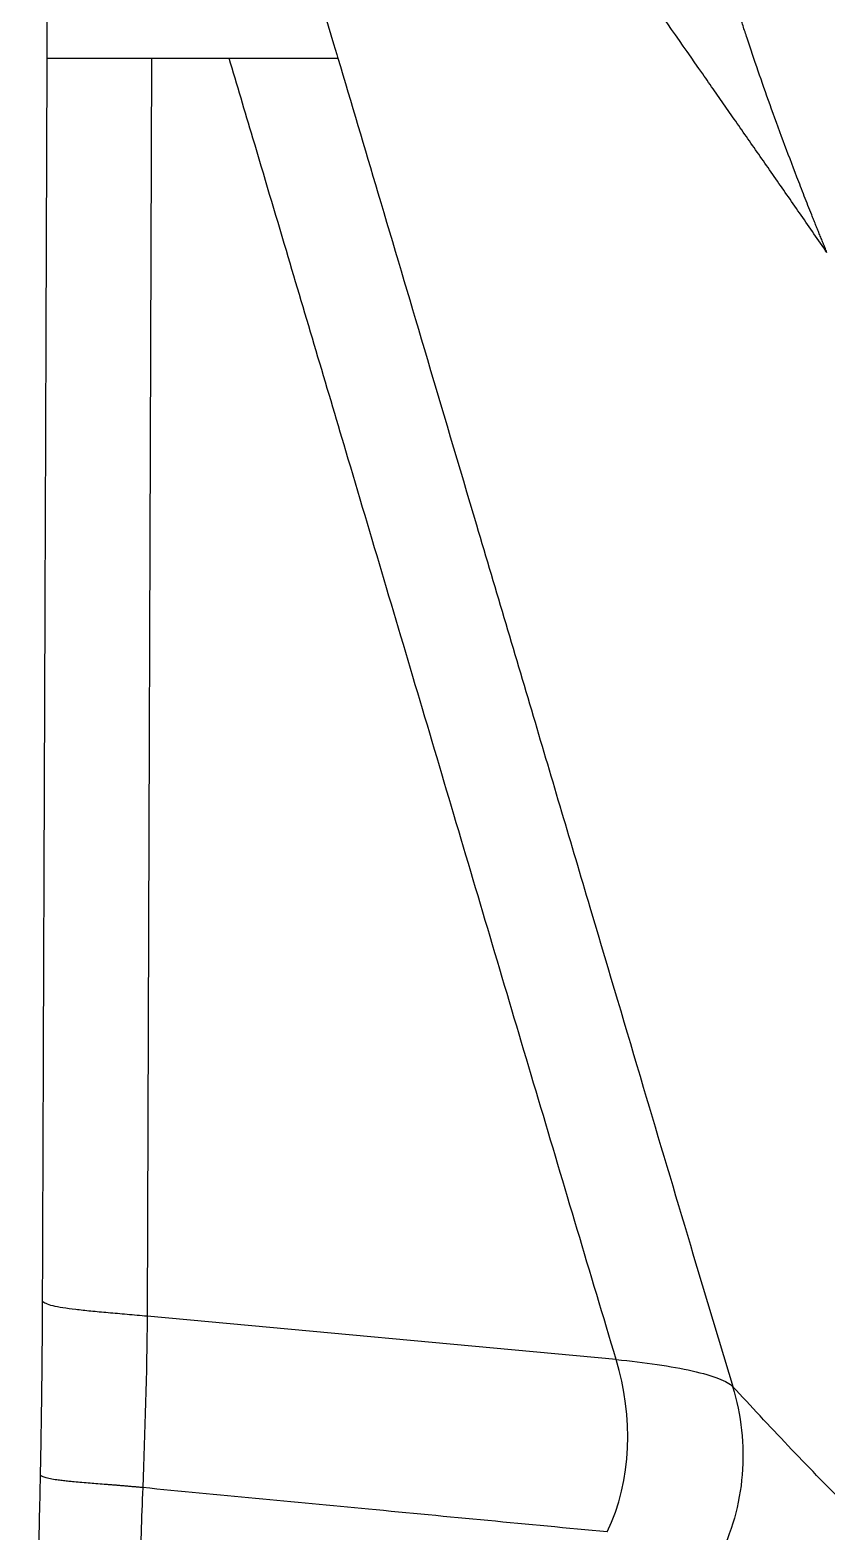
# Model space of a CAD drawing. Extents: x 525 to 613, y 487 to 635.
# Drawn here: x 534.64 to 537.73, y 559 to 564.83 of the extents above; entities that cross this region are included whole.
import ezdxf

# ---------------------------------------------------------------- set-up
doc = ezdxf.new("R2010")
doc.units = 0
doc.header["$MEASUREMENT"] = 0
doc.layers.add('1', color=4, linetype='Continuous')
doc.layers.add('STD TEST', color=3, linetype='Continuous')

# ---------------------------------------------------------------- blocks, each defined once
blk = doc.blocks.new('2023 VANGUARD')
at = {"layer": '1', "color": 3, "linetype": 'Continuous', "lineweight": 25}
for p in [(-33.8525, -27.9689), (-32.0482, -33.0245)]:
    blk.add_line(p, (-33.8692, -32.8563), dxfattribs=at)
at = {"layer": '1', "color": 3, "linetype": 'Continuous', "lineweight": 25, "flags": 128}
blk.add_lwpolyline([(-33.2035, -27.7179), (-33.2034, -27.7184), (-33.1988, -27.7338), (-33.195, -27.7467), (-33.1661, -27.8438), (-33.1455, -27.9133), (-33.1331, -27.9549), (-33.13, -27.9654), (-33.1292, -27.968), (-33.129, -27.9687), (-33.1289, -27.9688), (-33.1289, -27.9689), (-33.1289, -27.9689), (-33.1289, -27.9689), (-33.1289, -27.9689), (-33.1289, -27.9689), (-33.1289, -27.9689)], dxfattribs=at)
at = {"layer": '1', "color": 3, "linetype": 'Continuous', "lineweight": 25}
for points, knots in [([(-34.2573, -27.9689), (-34.2566, -27.7747), (-34.2553, -27.3926), (-34.2533, -26.8285), (-34.2514, -26.2829), (-34.2497, -25.7555), (-34.248, -25.2466), (-34.2464, -24.756), (-34.2455, -24.4351), (-34.245, -24.2776)], [0, 0, 0, 0, 0.1577974, 0.3106145, 0.4584515, 0.6013084, 0.7391854, 0.8720826, 1, 1, 1, 1]), ([(-31.23, -28.7238), (-31.2468, -28.6996), (-31.2802, -28.6514), (-31.3301, -28.5796), (-31.3795, -28.5085), (-31.4284, -28.4382), (-31.4769, -28.3685), (-31.5249, -28.2995), (-31.5724, -28.2313), (-31.6195, -28.1637), (-31.6661, -28.0968), (-31.7779, -27.9364), (-31.9509, -27.6886), (-32.1832, -27.3559), (-32.4075, -27.0347), (-32.6267, -26.7203), (-32.8361, -26.4193), (-33.0393, -26.1261), (-33.2318, -25.8467), (-33.4126, -25.5823), (-33.5773, -25.339), (-33.6898, -25.1705), (-33.7599, -25.0645), (-33.7939, -25.0128), (-33.8269, -24.9625), (-33.8588, -24.9135), (-33.8897, -24.8658), (-33.9196, -24.8195), (-33.9484, -24.7745), (-33.9761, -24.7308), (-34.0028, -24.6885), (-34.0284, -24.6475), (-34.053, -24.6078), (-34.0766, -24.5695), (-34.099, -24.5324), (-34.1205, -24.4968), (-34.1408, -24.4625), (-34.1602, -24.4294), (-34.1722, -24.4084), (-34.1782, -24.3979)], [0, 0, 0, 0, 0.012846, 0.025616, 0.03831, 0.050928, 0.06347, 0.075937, 0.088328, 0.100643, 0.112883, 0.125047, 0.189093, 0.251414, 0.315711, 0.378342, 0.442552, 0.505129, 0.570258, 0.633738, 0.6956, 0.755881, 0.770948, 0.785923, 0.800807, 0.8156, 0.830303, 0.844917, 0.859443, 0.87388, 0.888231, 0.902496, 0.916675, 0.93077, 0.94478, 0.958708, 0.972553, 0.986317, 1, 1, 1, 1]), ([(-31.23, -28.7238), (-31.2325, -28.7178), (-31.2375, -28.7058), (-31.2449, -28.6877), (-31.2523, -28.6695), (-31.2597, -28.6513), (-31.2671, -28.633), (-31.2745, -28.6147), (-31.2819, -28.5962), (-31.2966, -28.5596), (-31.3183, -28.5046), (-31.3556, -28.4083), (-31.4008, -28.2885), (-31.4512, -28.1504), (-31.4982, -28.0168), (-31.5322, -27.916), (-31.5561, -27.8429), (-31.5698, -27.7999), (-31.5817, -27.7617), (-31.592, -27.728), (-31.602, -27.6945), (-31.6083, -27.6726), (-31.6115, -27.6616)], [0, 0, 0, 0, 0.015492, 0.031015, 0.046573, 0.062171, 0.077812, 0.093499, 0.109238, 0.125031, 0.187234, 0.250042, 0.372922, 0.499934, 0.622906, 0.74967, 0.799345, 0.849723, 0.886485, 0.923789, 0.961629, 1, 1, 1, 1]), ([(-34.2751, -32.7973), (-34.2744, -32.6157), (-34.273, -32.2134), (-34.2707, -31.6098), (-34.2684, -30.9867), (-34.2653, -30.1528), (-34.2616, -29.1469), (-34.2587, -28.3422), (-34.2573, -27.9689)], [0, 0, 0, 0, 0.112818, 0.25, 0.375, 0.5, 0.768082, 1, 1, 1, 1]), ([(-34.2573, -27.9689), (-34.2569, -27.9689), (-34.2561, -27.9689), (-34.2544, -27.9689), (-34.2524, -27.9689), (-34.2501, -27.9688), (-34.2475, -27.9688), (-34.2447, -27.9688), (-34.2417, -27.9688), (-34.2385, -27.9688), (-34.2351, -27.9688), (-34.2316, -27.9688), (-34.228, -27.9689), (-34.2242, -27.9689), (-34.2204, -27.9689), (-34.2071, -27.9689), (-34.1793, -27.9688), (-34.1298, -27.9689), (-34.0711, -27.9689), (-34.0165, -27.9689), (-33.9692, -27.9689), (-33.9373, -27.9689), (-33.9086, -27.9688), (-33.8821, -27.9688), (-33.8628, -27.9689), (-33.8525, -27.9689)], [0, 0, 0, 0, 0.020813, 0.041176, 0.061085, 0.080539, 0.099537, 0.118079, 0.136165, 0.153796, 0.170974, 0.1877, 0.203976, 0.219805, 0.235191, 0.250136, 0.371933, 0.499999, 0.62002, 0.744115, 0.807461, 0.869664, 0.907055, 0.950384, 1, 1, 1, 1]), ([(-33.8525, -27.9689), (-33.8247, -27.969), (-33.7745, -27.9691), (-33.711, -27.9688), (-33.6586, -27.9689), (-33.6084, -27.9688), (-33.5713, -27.9689), (-33.551, -27.9689)], [0, 0, 0, 0, 0.276626, 0.5, 0.631123, 0.798073, 1, 1, 1, 1]), ([(-33.551, -27.9689), (-33.5459, -27.9689), (-33.5357, -27.9689), (-33.5207, -27.9688), (-33.5058, -27.9688), (-33.4912, -27.9688), (-33.4768, -27.9688), (-33.4627, -27.9688), (-33.4487, -27.9688), (-33.435, -27.9688), (-33.4216, -27.9688), (-33.4084, -27.9689), (-33.374, -27.9689), (-33.3231, -27.9687), (-33.2604, -27.9689), (-33.2081, -27.9689), (-33.1737, -27.9689), (-33.1533, -27.9689), (-33.1434, -27.9689), (-33.1373, -27.9689), (-33.1335, -27.9689), (-33.1305, -27.9689), (-33.1295, -27.9689), (-33.1289, -27.9689)], [0, 0, 0, 0, 0.023649, 0.047071, 0.070283, 0.093311, 0.116178, 0.138895, 0.161454, 0.183853, 0.206092, 0.228185, 0.250147, 0.381318, 0.500044, 0.626568, 0.749895, 0.810155, 0.870576, 0.901028, 0.932741, 0.965725, 1, 1, 1, 1]), ([(-32.0482, -33.0245), (-32.0986, -32.8561), (-32.1995, -32.5193), (-32.3499, -32.0137), (-32.5, -31.5081), (-32.6501, -31.0025), (-32.7997, -30.4984), (-32.9489, -29.9959), (-33.0866, -29.5323), (-33.2131, -29.1059), (-33.3335, -28.7009), (-33.446, -28.3219), (-33.5202, -28.0726), (-33.551, -27.9689)], [0, 0, 0, 0, 0.1, 0.2, 0.3, 0.4, 0.5, 0.599075, 0.698148, 0.775104, 0.852064, 0.938472, 1, 1, 1, 1]), ([(-33.1289, -27.9689), (-33.077, -28.1434), (-32.9653, -28.5195), (-32.7859, -29.1241), (-32.5826, -29.8095), (-32.366, -30.5404), (-32.15, -31.2684), (-31.9493, -31.9453), (-31.7669, -32.5583), (-31.6509, -32.9455), (-31.596, -33.1285)], [0, 0, 0, 0, 0.10149, 0.218652, 0.351489, 0.5, 0.64353, 0.774707, 0.89353, 1, 1, 1, 1]), ([(-34.2832, -33.4734), (-34.283, -33.4612), (-34.2825, -33.4368), (-34.2818, -33.4), (-34.2811, -33.3631), (-34.2805, -33.326), (-34.2799, -33.2887), (-34.2793, -33.2512), (-34.2788, -33.2135), (-34.2782, -33.1756), (-34.2776, -33.1276), (-34.277, -33.0695), (-34.2763, -33.0014), (-34.2758, -32.9334), (-34.2754, -32.8654), (-34.2752, -32.82), (-34.2751, -32.7973)], [0, 0, 0, 0, 0.054917, 0.109979, 0.165191, 0.220561, 0.276096, 0.3318, 0.387682, 0.443748, 0.500002, 0.600465, 0.700661, 0.800624, 0.900392, 1, 1, 1, 1]), ([(-33.8692, -32.8563), (-33.8699, -33.0785), (-33.8786, -33.306), (-33.8865, -33.522), (-33.8865, -33.522), (-33.8865, -33.522), (-33.8865, -33.522)], [0, 0, 0, 0, 1, 1, 1, 1.000001, 1.000001, 1.000001, 1.000001]), ([(-32.0482, -33.0245), (-31.9929, -33.0296), (-31.8855, -33.0424), (-31.747, -33.0676), (-31.6605, -33.0923), (-31.6149, -33.113), (-31.6008, -33.1234), (-31.5961, -33.1285)], [0, 0, 0, 0, 0.25, 0.5, 0.75, 0.875, 1, 1, 1, 1]), ([(-31.5961, -33.1285), (-31.5794, -33.1842), (-31.5677, -33.2415), (-31.5552, -33.3566), (-31.5544, -33.4146), (-31.5638, -33.529), (-31.574, -33.5854), (-31.6049, -33.6947), (-31.6255, -33.7476), (-31.6508, -33.7979)], [0, 0, 0, 0, 0.25, 0.25, 0.5, 0.5, 0.75, 0.75, 1, 1, 1, 1]), ([(-28.5409, -35.1928), (-28.5532, -35.1888), (-28.6019, -35.1733), (-28.6666, -35.1518), (-28.7489, -35.1235), (-28.8316, -35.0941), (-28.9518, -35.0493), (-29.1411, -34.9744), (-29.3585, -34.8787), (-29.6684, -34.726), (-30.0149, -34.5269), (-30.3181, -34.3166), (-30.5309, -34.1519), (-30.6654, -34.0416), (-30.7947, -33.93), (-30.9194, -33.8172), (-31.04, -33.7035), (-31.1569, -33.5891), (-31.2705, -33.4742), (-31.3813, -33.3589), (-31.4898, -33.2436), (-31.5607, -33.1669), (-31.5961, -33.1285)], [0, 0, 0, 0, 0.007926, 0.031248, 0.042252, 0.062496, 0.086943, 0.124997, 0.196795, 0.250002, 0.372505, 0.499992, 0.549993, 0.599994, 0.649995, 0.699996, 0.749997, 0.799998, 0.849999, 0.899999, 0.95, 1, 1, 1, 1]), ([(-34.3238, -35.4476), (-34.3218, -35.3481), (-34.3177, -35.145), (-34.3113, -34.8342), (-34.3047, -34.5112), (-34.2978, -34.1761), (-34.2906, -33.8288), (-34.2857, -33.5932), (-34.2832, -33.4734)], [0, 0, 0, 0, 0.151143, 0.308495, 0.472057, 0.641828, 0.817809, 1, 1, 1, 1]), ([(-33.8865, -33.522), (-33.891, -33.5215), (-33.9001, -33.5207), (-33.9137, -33.5194), (-33.9273, -33.5182), (-33.941, -33.517), (-33.9547, -33.5158), (-33.9683, -33.5147), (-33.982, -33.5135), (-33.9956, -33.5124), (-34.0092, -33.5113), (-34.0227, -33.5102), (-34.0535, -33.5078), (-34.1019, -33.504), (-34.1477, -33.5), (-34.1799, -33.4969), (-34.2002, -33.4947), (-34.2231, -33.4917), (-34.2419, -33.4886), (-34.2563, -33.4855), (-34.2655, -33.4829), (-34.2724, -33.4804), (-34.2775, -33.478), (-34.2811, -33.4757), (-34.2825, -33.4741), (-34.2832, -33.4734)], [0, 0, 0, 0, 0.021541, 0.043333, 0.065373, 0.087658, 0.110183, 0.132944, 0.155936, 0.179153, 0.202589, 0.226236, 0.250088, 0.367576, 0.49989, 0.545547, 0.603312, 0.661929, 0.749917, 0.800577, 0.847568, 0.890933, 0.930738, 0.967063, 1, 1, 1, 1]), ([(-33.8865, -33.522), (-33.8908, -33.6396), (-33.8993, -33.87), (-33.9122, -34.2085), (-33.9277, -34.6044), (-33.9456, -35.051), (-33.9599, -35.3896), (-33.9668, -35.5531)], [0, 0, 0, 0, 0.17372, 0.340384, 0.5, 0.758486, 1, 1, 1, 1]), ([(-32.0833, -33.6941), (-32.392, -33.6647), (-32.9931, -33.6074), (-33.5941, -33.5499), (-33.8865, -33.522)], [0, 0, 0, 0, 0.51347, 1, 1, 1, 1])]:
    blk.add_open_spline(points, degree=3, knots=knots, dxfattribs=at)
for points in [[(-33.8692, -32.8563), (-33.8957, -32.8539), (-33.9478, -32.8493), (-34.0216, -32.8428), (-34.0888, -32.8366), (-34.1481, -32.8303), (-34.1978, -32.8235), (-34.2367, -32.816), (-34.2636, -32.8075), (-34.2728, -32.8009), (-34.2751, -32.7973)], [(-32.0833, -33.6941), (-31.9864, -33.4927), (-31.9814, -33.2471), (-32.0482, -33.0245)]]:
    blk.add_open_spline(points, degree=3, dxfattribs=at)
blk = doc.blocks.new('2026 Vanguard')
at = {"layer": 'STD TEST', "color": 1}
blk.add_blockref('2023 VANGUARD', (44.1613, 88.209), dxfattribs=at)

msp = doc.modelspace()

# ---------------------------------------------------------------- block references
at = {"layer": '1'}
msp.add_blockref('2026 Vanguard', (524.7985, 504.4821), dxfattribs=at)

doc.saveas('drawing.dxf')
